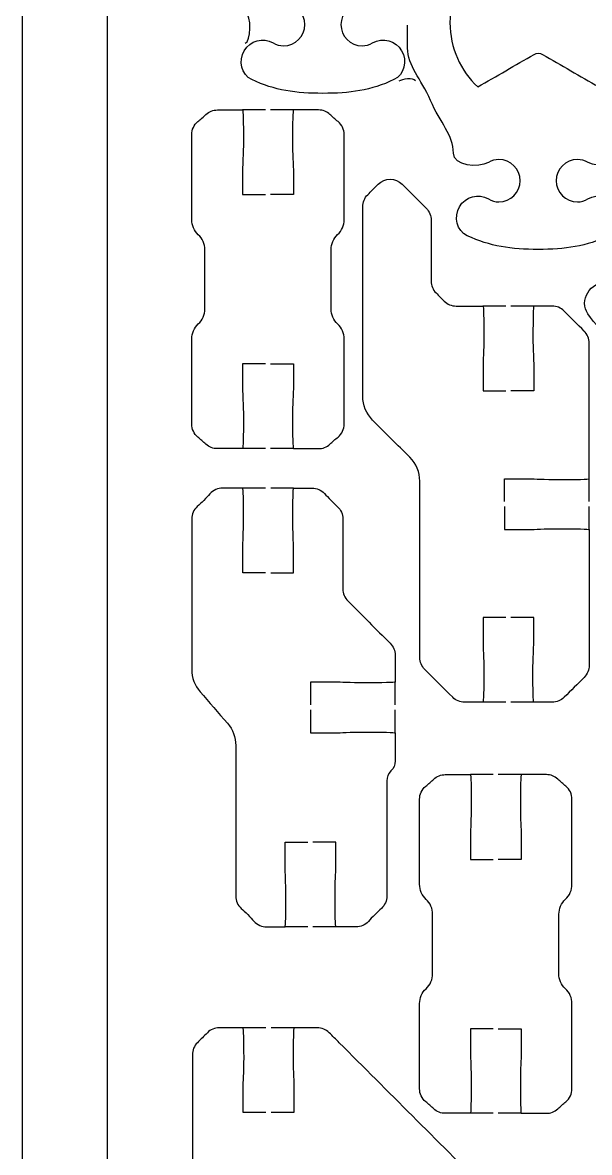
# Model space of a CAD drawing. Extents: x 0 to 410, y 0 to 455.
# Drawn here: x 0 to 33.5, y 327.2 to 393.9 of the extents above; entities that cross this region are included whole.
import ezdxf

# ---------------------------------------------------------------- set-up
doc = ezdxf.new("R2010")
doc.units = 0
doc.header["$MEASUREMENT"] = 0
doc.layers.add('DEFAULT', color=18, linetype='CONTINUOUS')

msp = doc.modelspace()

# ---------------------------------------------------------------- linework, layer by layer
at = {"layer": 'DEFAULT', "color": 18}
msp.add_lwpolyline([(410.025, 0.025), (0.025, 0.025), (0.025, 455.025), (410.025, 455.025)], close=True, dxfattribs=at)
at = {"layer": 'DEFAULT', "color": 1}
for points in [[(5.05, 242.15), (5.05, 437.847)], [(14.367, 388.747), (13.019, 388.747)], [(16.018, 388.747), (14.667, 388.747)], [(28.57, 377.166), (27.222, 377.166), (27.219, 377.166)], [(30.221, 377.166), (28.87, 377.166)], [(14.367, 368.745), (13.019, 368.745)], [(16.018, 368.745), (14.667, 368.745)], [(14.381, 366.416), (13.033, 366.416)], [(16.032, 366.416), (14.681, 366.416)], [(33.491, 365.619), (33.491, 366.967)], [(33.491, 363.968), (33.491, 365.319)], [(22.029, 353.611), (22.029, 354.958)], [(28.57, 353.766), (27.219, 353.766)], [(30.221, 353.766), (28.87, 353.766)], [(22.029, 351.96), (22.029, 353.311)], [(27.825, 349.49), (26.474, 349.49)], [(29.476, 349.49), (28.125, 349.49)], [(16.879, 340.498), (15.531, 340.498)], [(18.53, 340.498), (17.178, 340.498)], [(14.402, 334.539), (13.051, 334.539)], [(16.053, 334.539), (14.702, 334.539)], [(27.825, 329.488), (26.474, 329.488)], [(29.476, 329.488), (28.125, 329.488)]]:
    msp.add_lwpolyline(points, dxfattribs=at)
for points, knots in [([(25.476, 402.968), (25.476, 402.518), (25.476, 402.069), (25.476, 401.62), (25.476, 400.555), (24.693, 399.828), (24.121, 398.519), (23.553, 397.207), (22.77, 396.48), (22.77, 395.411), (22.77, 394.646), (21.302, 394.519), (20.706, 394.864), (20.523, 394.974), (20.308, 395.034), (20.082, 395.034), (19.39, 395.034), (18.829, 394.473), (18.829, 393.785), (18.829, 393.093), (19.39, 392.533), (20.082, 392.533), (20.308, 392.533), (20.519, 392.592), (20.703, 392.705), (21.299, 393.051), (22.068, 392.843), (22.414, 392.247), (22.756, 391.651), (22.583, 390.829), (21.959, 390.536), (20.611, 389.901), (19.345, 389.728), (17.764, 389.728), (16.184, 389.728), (14.917, 389.901), (13.57, 390.536), (12.945, 390.829), (12.772, 391.651), (13.114, 392.247), (13.46, 392.843), (14.229, 393.051), (14.825, 392.705), (15.009, 392.592), (15.221, 392.533), (15.446, 392.533), (16.138, 392.533), (16.699, 393.093), (16.699, 393.785), (16.699, 394.473), (16.138, 395.034), (15.446, 395.034), (15.221, 395.034), (15.005, 394.974), (14.822, 394.864), (14.226, 394.519), (12.758, 394.646), (12.758, 395.411), (12.758, 396.48), (11.975, 397.207), (11.407, 398.519), (10.836, 399.828), (10.052, 400.555), (10.052, 401.62), (10.052, 402.07), (10.052, 402.521), (10.052, 402.971)], [0, 0, 0, 0, 3.82, 3.82, 3.82, 4.82, 4.82, 4.82, 5.82, 5.82, 5.82, 6.82, 6.82, 6.82, 7.82, 7.82, 7.82, 8.82, 8.82, 8.82, 9.82, 9.82, 9.82, 10.82, 10.82, 10.82, 11.82, 11.82, 11.82, 12.82, 12.82, 12.82, 13.82, 13.82, 13.82, 14.82, 14.82, 14.82, 15.82, 15.82, 15.82, 16.82, 16.82, 16.82, 17.82, 17.82, 17.82, 18.82, 18.82, 18.82, 19.82, 19.82, 19.82, 20.82, 20.82, 20.82, 21.82, 21.82, 21.82, 22.82, 22.82, 22.82, 23.82, 23.82, 23.82, 27.65, 27.65, 27.65, 27.65]), ([(35.706, 393.905), (35.706, 392.406), (35.074, 391.058), (34.062, 390.105), (32.954, 390.746), (31.846, 391.387), (30.739, 392.028), (30.583, 392.12), (30.393, 392.12), (30.238, 392.028), (29.129, 391.387), (28.02, 390.746), (26.911, 390.105), (25.898, 391.058), (25.267, 392.402), (25.267, 393.905), (25.267, 395.401), (25.898, 396.752), (26.907, 397.701), (28.017, 397.06), (29.128, 396.419), (30.238, 395.778), (30.393, 395.693), (30.583, 395.693), (30.739, 395.782), (31.849, 396.421), (32.959, 397.061), (34.069, 397.701), (35.074, 396.752), (35.706, 395.401), (35.706, 393.905)], [1, 1, 1, 1, 2, 2, 2, 12.882964, 12.882964, 12.882964, 13.882964, 13.882964, 13.882964, 24.774584, 24.774584, 24.774584, 25.774584, 25.774584, 25.774584, 26.774584, 26.774584, 26.774584, 37.674864, 37.674864, 37.674864, 38.674864, 38.674864, 38.674864, 49.570148, 49.570148, 49.570148, 50.570148, 50.570148, 50.570148, 50.570148]), ([(38.193, 393.753), (38.193, 393.304), (38.193, 392.855), (38.193, 392.406), (38.193, 391.34), (37.41, 390.613), (36.839, 389.305), (36.271, 387.992), (35.488, 387.266), (35.488, 386.197), (35.488, 385.431), (34.02, 385.304), (33.424, 385.65), (33.24, 385.759), (33.025, 385.819), (32.799, 385.819), (32.108, 385.819), (31.547, 385.258), (31.547, 384.57), (31.547, 383.879), (32.108, 383.318), (32.799, 383.318), (33.025, 383.318), (33.237, 383.378), (33.42, 383.491), (34.017, 383.837), (34.786, 383.628), (35.131, 383.032), (35.474, 382.436), (35.301, 381.614), (34.676, 381.321), (33.329, 380.686), (32.062, 380.513), (30.482, 380.513), (28.901, 380.513), (27.635, 380.686), (26.287, 381.321), (25.663, 381.614), (25.49, 382.436), (25.832, 383.032), (26.178, 383.628), (26.947, 383.837), (27.543, 383.491), (27.727, 383.378), (27.938, 383.318), (28.164, 383.318), (28.855, 383.318), (29.416, 383.879), (29.416, 384.57), (29.416, 385.258), (28.855, 385.819), (28.164, 385.819), (27.938, 385.819), (27.723, 385.759), (27.54, 385.65), (26.943, 385.304), (25.476, 385.431), (25.476, 386.197), (25.476, 387.266), (24.693, 387.992), (24.125, 389.305), (23.553, 390.613), (22.77, 391.34), (22.77, 392.406), (22.77, 392.857), (22.77, 393.309), (22.77, 393.76)], [0, 0, 0, 0, 3.82, 3.82, 3.82, 4.82, 4.82, 4.82, 5.82, 5.82, 5.82, 6.82, 6.82, 6.82, 7.82, 7.82, 7.82, 8.82, 8.82, 8.82, 9.82, 9.82, 9.82, 10.82, 10.82, 10.82, 11.82, 11.82, 11.82, 12.82, 12.82, 12.82, 13.82, 13.82, 13.82, 14.82, 14.82, 14.82, 15.82, 15.82, 15.82, 16.82, 16.82, 16.82, 17.82, 17.82, 17.82, 18.82, 18.82, 18.82, 19.82, 19.82, 19.82, 20.82, 20.82, 20.82, 21.82, 21.82, 21.82, 22.82, 22.82, 22.82, 23.82, 23.82, 23.82, 27.66, 27.66, 27.66, 27.66]), ([(14.367, 373.744), (13.918, 373.744), (13.468, 373.744), (13.019, 373.744), (13.019, 373.244), (13.019, 372.744), (13.019, 372.244), (13.019, 371.958), (13.069, 371.461), (13.069, 370.494), (13.069, 369.528), (13.044, 368.745), (13.019, 368.745), (12.523, 368.745), (12.027, 368.745), (11.531, 368.745), (11.284, 368.745), (11.037, 368.833), (10.857, 369.006), (10.701, 369.154), (10.543, 369.291), (10.38, 369.426), (10.148, 369.613), (10.017, 369.898), (10.017, 370.195), (10.017, 371.869), (10.017, 373.544), (10.017, 375.218), (10.017, 375.557), (10.158, 375.878), (10.405, 376.107), (10.649, 376.336), (10.79, 376.657), (10.79, 376.993), (10.79, 378.16), (10.79, 379.328), (10.79, 380.496), (10.79, 380.831), (10.652, 381.152), (10.405, 381.381), (10.162, 381.61), (10.017, 381.935), (10.017, 382.27), (10.017, 383.945), (10.017, 385.619), (10.017, 387.294), (10.017, 387.59), (10.148, 387.872), (10.377, 388.059), (10.543, 388.193), (10.705, 388.334), (10.857, 388.483), (11.037, 388.655), (11.284, 388.747), (11.534, 388.747), (12.029, 388.747), (12.524, 388.747), (13.019, 388.747), (13.047, 388.747), (13.069, 387.964), (13.069, 386.997), (13.069, 386.031), (13.019, 385.53), (13.019, 385.244), (13.019, 384.744), (13.019, 384.245), (13.019, 383.745), (13.468, 383.745), (13.918, 383.745), (14.367, 383.745)], [0, 0, 0, 0, 3.82, 3.82, 3.82, 8.07, 8.07, 8.07, 9.07, 9.07, 9.07, 10.07, 10.07, 10.07, 14.29, 14.29, 14.29, 15.29, 15.29, 15.29, 16.29, 16.29, 16.29, 17.29, 17.29, 17.29, 31.53, 31.53, 31.53, 32.53, 32.53, 32.53, 33.53, 33.53, 33.53, 43.46, 43.46, 43.46, 44.46, 44.46, 44.46, 45.46, 45.46, 45.46, 59.7, 59.7, 59.7, 60.7, 60.7, 60.7, 61.7, 61.7, 61.7, 62.7, 62.7, 62.7, 66.91, 66.91, 66.91, 67.91, 67.91, 67.91, 68.91, 68.91, 68.91, 73.16, 73.16, 73.16, 76.98, 76.98, 76.98, 76.98]), ([(14.667, 373.744), (15.117, 373.744), (15.567, 373.744), (16.018, 373.744), (16.018, 373.244), (16.018, 372.744), (16.018, 372.244), (16.018, 371.958), (15.968, 371.461), (15.968, 370.494), (15.968, 369.528), (15.99, 368.745), (16.018, 368.745), (16.513, 368.745), (17.008, 368.745), (17.503, 368.745), (17.754, 368.745), (18, 368.833), (18.18, 369.006), (18.336, 369.154), (18.494, 369.295), (18.66, 369.429), (18.889, 369.616), (19.02, 369.902), (19.02, 370.198), (19.02, 371.871), (19.02, 373.545), (19.02, 375.218), (19.02, 375.557), (18.879, 375.878), (18.635, 376.107), (18.389, 376.336), (18.244, 376.661), (18.244, 376.996), (18.245, 378.163), (18.246, 379.329), (18.247, 380.496), (18.247, 380.834), (18.389, 381.155), (18.635, 381.385), (18.879, 381.614), (19.02, 381.935), (19.02, 382.27), (19.02, 383.946), (19.02, 385.622), (19.02, 387.297), (19.02, 387.594), (18.889, 387.876), (18.657, 388.063), (18.494, 388.197), (18.336, 388.338), (18.18, 388.486), (18, 388.659), (17.757, 388.747), (17.507, 388.747), (17.01, 388.747), (16.514, 388.747), (16.018, 388.747), (15.993, 388.747), (15.968, 387.964), (15.968, 386.997), (15.968, 386.031), (16.018, 385.53), (16.018, 385.244), (16.018, 384.744), (16.018, 384.245), (16.018, 383.745), (15.567, 383.745), (15.117, 383.745), (14.667, 383.745)], [0, 0, 0, 0, 3.83, 3.83, 3.83, 8.08, 8.08, 8.08, 9.08, 9.08, 9.08, 10.08, 10.08, 10.08, 14.29, 14.29, 14.29, 15.29, 15.29, 15.29, 16.29, 16.29, 16.29, 17.29, 17.29, 17.29, 31.52, 31.52, 31.52, 32.52, 32.52, 32.52, 33.52, 33.52, 33.52, 43.440005, 43.440005, 43.440005, 44.440005, 44.440005, 44.440005, 45.440005, 45.440005, 45.440005, 59.690005, 59.690005, 59.690005, 60.690005, 60.690005, 60.690005, 61.690005, 61.690005, 61.690005, 62.690005, 62.690005, 62.690005, 66.910005, 66.910005, 66.910005, 67.910005, 67.910005, 67.910005, 68.910005, 68.910005, 68.910005, 73.160005, 73.160005, 73.160005, 76.990005, 76.990005, 76.990005, 76.990005]), ([(28.57, 358.765), (28.12, 358.765), (27.671, 358.765), (27.222, 358.765), (27.222, 358.265), (27.222, 357.765), (27.222, 357.265), (27.222, 356.98), (27.271, 356.482), (27.271, 355.516), (27.271, 354.549), (27.247, 353.766), (27.222, 353.766), (26.86, 353.766), (26.498, 353.766), (26.136, 353.766), (25.871, 353.766), (25.617, 353.872), (25.43, 354.059), (24.881, 354.607), (24.332, 355.155), (23.782, 355.703), (23.596, 355.893), (23.49, 356.147), (23.49, 356.412), (23.49, 359.881), (23.49, 363.35), (23.49, 366.819), (23.49, 367.348), (23.278, 367.856), (22.904, 368.233), (22.17, 368.966), (21.437, 369.698), (20.703, 370.431), (20.329, 370.808), (20.117, 371.316), (20.117, 371.846), (20.117, 375.574), (20.117, 379.303), (20.117, 383.032), (20.117, 383.297), (20.223, 383.551), (20.41, 383.741), (20.617, 383.947), (20.824, 384.153), (21.031, 384.359), (21.422, 384.75), (22.054, 384.75), (22.445, 384.359), (22.919, 383.885), (23.393, 383.411), (23.867, 382.937), (24.054, 382.75), (24.16, 382.496), (24.16, 382.231), (24.16, 381.034), (24.16, 379.837), (24.16, 378.64), (24.16, 378.379), (24.262, 378.125), (24.449, 377.938), (24.608, 377.778), (24.767, 377.618), (24.925, 377.458), (25.112, 377.271), (25.366, 377.166), (25.635, 377.166), (26.164, 377.166), (26.693, 377.166), (27.222, 377.166), (27.25, 377.166), (27.271, 376.382), (27.271, 375.416), (27.271, 374.449), (27.222, 373.952), (27.222, 373.666), (27.222, 373.166), (27.222, 372.666), (27.222, 372.167), (27.671, 372.167), (28.12, 372.167), (28.57, 372.167)], [0, 0, 0, 0, 3.82, 3.82, 3.82, 8.07, 8.07, 8.07, 9.07, 9.07, 9.07, 10.07, 10.07, 10.07, 13.15, 13.15, 13.15, 14.15, 14.15, 14.15, 20.74731, 20.74731, 20.74731, 21.74731, 21.74731, 21.74731, 51.24731, 51.24731, 51.24731, 52.24731, 52.24731, 52.24731, 61.064934, 61.064934, 61.064934, 62.064934, 62.064934, 62.064934, 93.774934, 93.774934, 93.774934, 94.774934, 94.774934, 94.774934, 97.256889, 97.256889, 97.256889, 98.256889, 98.256889, 98.256889, 103.95617, 103.95617, 103.95617, 104.95617, 104.95617, 104.95617, 115.13617, 115.13617, 115.13617, 116.13617, 116.13617, 116.13617, 118.052442, 118.052442, 118.052442, 119.052442, 119.052442, 119.052442, 123.552442, 123.552442, 123.552442, 124.552442, 124.552442, 124.552442, 125.552442, 125.552442, 125.552442, 129.802442, 129.802442, 129.802442, 133.622442, 133.622442, 133.622442, 133.622442]), ([(50.904, 384.542), (50.904, 384.093), (50.904, 383.644), (50.904, 383.194), (50.904, 382.394), (50.368, 381.392), (49.863, 380.616), (48.826, 379.014), (47.186, 377.818), (45.316, 377.285), (44.939, 377.176), (44.625, 376.926), (44.424, 376.587), (44.265, 376.322), (44.007, 376.107), (43.662, 376.012), (43.111, 375.86), (42.547, 376.142), (42.247, 376.629), (42.145, 376.799), (41.993, 376.95), (41.809, 377.056), (41.129, 377.448), (40.236, 377.13), (39.986, 376.336), (39.876, 376.001), (39.929, 375.624), (40.116, 375.324), (40.377, 374.908), (40.783, 374.724), (41.178, 374.724), (41.869, 374.724), (42.43, 374.163), (42.43, 373.475), (42.43, 372.784), (41.869, 372.16), (41.181, 372.22), (39.696, 372.343), (38.26, 372.978), (36.892, 373.768), (35.526, 374.555), (34.26, 375.479), (33.41, 376.707), (32.888, 377.469), (33.53, 378.644), (34.588, 378.58), (35.011, 378.552), (35.378, 378.287), (35.601, 377.928), (35.706, 377.758), (35.855, 377.606), (36.038, 377.501), (36.754, 377.088), (37.717, 377.469), (37.897, 378.351), (37.968, 378.7), (37.876, 379.074), (37.654, 379.353), (37.396, 379.674), (37.026, 379.84), (36.666, 379.833), (35.974, 379.833), (35.414, 380.393), (35.414, 381.085), (35.414, 381.3), (35.47, 381.501), (35.565, 381.678), (35.756, 382.027), (35.488, 382.676), (35.488, 383.194), (35.488, 383.644), (35.488, 384.093), (35.488, 384.542)], [0, 0, 0, 0, 3.82, 3.82, 3.82, 4.82, 4.82, 4.82, 5.82, 5.82, 5.82, 6.82, 6.82, 6.82, 7.82, 7.82, 7.82, 8.82, 8.82, 8.82, 9.82, 9.82, 9.82, 10.82, 10.82, 10.82, 11.82, 11.82, 11.82, 12.82, 12.82, 12.82, 13.82, 13.82, 13.82, 14.82, 14.82, 14.82, 15.82, 15.82, 15.82, 16.82, 16.82, 16.82, 17.82, 17.82, 17.82, 18.82, 18.82, 18.82, 19.82, 19.82, 19.82, 20.82, 20.82, 20.82, 21.82, 21.82, 21.82, 22.82, 22.82, 22.82, 23.82, 23.82, 23.82, 24.82, 24.82, 24.82, 25.82, 25.82, 25.82, 29.64, 29.64, 29.64, 29.64]), ([(28.489, 365.619), (28.489, 366.068), (28.489, 366.518), (28.489, 366.967), (28.989, 366.967), (29.49, 366.967), (29.991, 366.967), (30.277, 366.967), (30.775, 366.917), (31.741, 366.917), (32.708, 366.917), (33.491, 366.938), (33.491, 366.967), (33.491, 369.638), (33.491, 372.31), (33.491, 374.982), (33.491, 375.246), (33.385, 375.5), (33.198, 375.691), (32.803, 376.085), (32.408, 376.479), (32.013, 376.873), (31.826, 377.063), (31.572, 377.166), (31.304, 377.166), (30.943, 377.166), (30.582, 377.166), (30.221, 377.166), (30.196, 377.166), (30.171, 376.382), (30.171, 375.416), (30.171, 374.449), (30.221, 373.952), (30.221, 373.666), (30.221, 373.166), (30.221, 372.666), (30.221, 372.167), (29.77, 372.167), (29.32, 372.167), (28.87, 372.167)], [0, 0, 0, 0, 3.82, 3.82, 3.82, 8.08, 8.08, 8.08, 9.08, 9.08, 9.08, 10.08, 10.08, 10.08, 32.8, 32.8, 32.8, 33.8, 33.8, 33.8, 38.544692, 38.544692, 38.544692, 39.544692, 39.544692, 39.544692, 42.614692, 42.614692, 42.614692, 43.614692, 43.614692, 43.614692, 44.614692, 44.614692, 44.614692, 48.864692, 48.864692, 48.864692, 52.694692, 52.694692, 52.694692, 52.694692]), ([(14.381, 361.418), (13.931, 361.418), (13.48, 361.418), (13.03, 361.418), (13.03, 361.917), (13.03, 362.417), (13.03, 362.917), (13.03, 363.203), (13.079, 363.7), (13.079, 364.667), (13.079, 365.633), (13.058, 366.416), (13.03, 366.416), (12.636, 366.416), (12.242, 366.416), (11.848, 366.416), (11.562, 366.416), (11.28, 366.293), (11.093, 366.074), (10.903, 365.852), (10.56, 365.524), (10.345, 365.326), (10.137, 365.139), (10.017, 364.871), (10.017, 364.593), (10.017, 361.629), (10.017, 358.666), (10.017, 355.703), (10.017, 355.219), (10.19, 354.754), (10.507, 354.39), (11.047, 353.768), (11.587, 353.146), (12.127, 352.524), (12.444, 352.161), (12.617, 351.695), (12.617, 351.212), (12.617, 348.248), (12.617, 345.285), (12.617, 342.322), (12.617, 342.043), (12.737, 341.778), (12.942, 341.588), (13.157, 341.39), (13.499, 341.059), (13.693, 340.836), (13.884, 340.621), (14.159, 340.498), (14.444, 340.498), (14.807, 340.498), (15.169, 340.498), (15.531, 340.498), (15.556, 340.498), (15.58, 341.281), (15.58, 342.248), (15.58, 343.214), (15.531, 343.712), (15.531, 343.997), (15.531, 344.497), (15.531, 344.997), (15.531, 345.497), (15.98, 345.497), (16.429, 345.497), (16.879, 345.497)], [0, 0, 0, 0, 3.83, 3.83, 3.83, 8.08, 8.08, 8.08, 9.08, 9.08, 9.08, 10.08, 10.08, 10.08, 13.43, 13.43, 13.43, 14.43, 14.43, 14.43, 15.43, 15.43, 15.43, 16.43, 16.43, 16.43, 41.63, 41.63, 41.63, 42.63, 42.63, 42.63, 49.633728, 49.633728, 49.633728, 50.633728, 50.633728, 50.633728, 75.833728, 75.833728, 75.833728, 76.833728, 76.833728, 76.833728, 77.833728, 77.833728, 77.833728, 78.833728, 78.833728, 78.833728, 81.913728, 81.913728, 81.913728, 82.913728, 82.913728, 82.913728, 83.913728, 83.913728, 83.913728, 88.163728, 88.163728, 88.163728, 91.983728, 91.983728, 91.983728, 91.983728]), ([(14.681, 361.418), (15.131, 361.418), (15.582, 361.418), (16.032, 361.418), (16.032, 361.917), (16.032, 362.417), (16.032, 362.917), (16.032, 363.203), (15.983, 363.7), (15.983, 364.667), (15.983, 365.633), (16.007, 366.416), (16.032, 366.416), (16.394, 366.416), (16.756, 366.416), (17.119, 366.416), (17.397, 366.416), (17.665, 366.3), (17.852, 366.092), (18.057, 365.873), (18.392, 365.531), (18.614, 365.33), (18.826, 365.143), (18.942, 364.871), (18.942, 364.589), (18.942, 363.211), (18.942, 361.833), (18.942, 360.454), (18.942, 360.19), (19.048, 359.936), (19.239, 359.749), (20.071, 358.916), (20.904, 358.084), (21.736, 357.251), (21.927, 357.061), (22.029, 356.807), (22.029, 356.542), (22.029, 356.014), (22.029, 355.486), (22.029, 354.958), (22.029, 354.93), (21.242, 354.909), (20.276, 354.909), (19.309, 354.909), (18.812, 354.958), (18.526, 354.958), (18.026, 354.958), (17.527, 354.958), (17.027, 354.958), (17.027, 354.509), (17.027, 354.06), (17.027, 353.611)], [0, 0, 0, 0, 3.83, 3.83, 3.83, 8.08, 8.08, 8.08, 9.08, 9.08, 9.08, 10.08, 10.08, 10.08, 13.16, 13.16, 13.16, 14.16, 14.16, 14.16, 15.16, 15.16, 15.16, 16.16, 16.16, 16.16, 27.88, 27.88, 27.88, 28.88, 28.88, 28.88, 38.892632, 38.892632, 38.892632, 39.892632, 39.892632, 39.892632, 44.382632, 44.382632, 44.382632, 45.382632, 45.382632, 45.382632, 46.382632, 46.382632, 46.382632, 50.632632, 50.632632, 50.632632, 54.452632, 54.452632, 54.452632, 54.452632]), ([(28.489, 365.319), (28.489, 364.869), (28.489, 364.419), (28.489, 363.968), (28.989, 363.968), (29.49, 363.968), (29.991, 363.968), (30.277, 363.968), (30.775, 364.018), (31.741, 364.018), (32.708, 364.018), (33.491, 363.993), (33.491, 363.968), (33.491, 361.294), (33.491, 358.62), (33.491, 355.946), (33.491, 355.681), (33.385, 355.427), (33.198, 355.237), (32.804, 354.844), (32.41, 354.451), (32.016, 354.059), (31.829, 353.872), (31.575, 353.766), (31.311, 353.766), (30.947, 353.766), (30.584, 353.766), (30.221, 353.766), (30.192, 353.766), (30.171, 354.549), (30.171, 355.516), (30.171, 356.482), (30.221, 356.98), (30.221, 357.265), (30.221, 357.765), (30.221, 358.265), (30.221, 358.765), (29.77, 358.765), (29.32, 358.765), (28.87, 358.765)], [0, 0, 0, 0, 3.83, 3.83, 3.83, 8.09, 8.09, 8.09, 9.09, 9.09, 9.09, 10.09, 10.09, 10.09, 32.83, 32.83, 32.83, 33.83, 33.83, 33.83, 38.56055, 38.56055, 38.56055, 39.56055, 39.56055, 39.56055, 42.65055, 42.65055, 42.65055, 43.65055, 43.65055, 43.65055, 44.65055, 44.65055, 44.65055, 48.90055, 48.90055, 48.90055, 52.73055, 52.73055, 52.73055, 52.73055]), ([(17.027, 353.311), (17.027, 352.86), (17.027, 352.41), (17.027, 351.96), (17.527, 351.96), (18.026, 351.96), (18.526, 351.96), (18.812, 351.96), (19.309, 352.009), (20.276, 352.009), (21.242, 352.009), (22.029, 351.984), (22.029, 351.96), (22.029, 351.406), (22.029, 350.852), (22.029, 350.298), (22.029, 350.079), (21.941, 349.868), (21.786, 349.709), (21.631, 349.554), (21.542, 349.342), (21.542, 349.123), (21.542, 346.857), (21.542, 344.591), (21.542, 342.325), (21.542, 342.046), (21.426, 341.782), (21.221, 341.591), (20.999, 341.387), (20.653, 341.041), (20.449, 340.819), (20.258, 340.614), (19.994, 340.498), (19.715, 340.498), (19.32, 340.498), (18.925, 340.498), (18.53, 340.498), (18.501, 340.498), (18.48, 341.281), (18.48, 342.248), (18.48, 343.214), (18.53, 343.712), (18.53, 343.997), (18.53, 344.497), (18.53, 344.997), (18.53, 345.497), (18.079, 345.497), (17.629, 345.497), (17.178, 345.497)], [0, 0, 0, 0, 3.83, 3.83, 3.83, 8.08, 8.08, 8.08, 9.08, 9.08, 9.08, 10.08, 10.08, 10.08, 14.79, 14.79, 14.79, 15.79, 15.79, 15.79, 16.79, 16.79, 16.79, 36.06, 36.06, 36.06, 37.06, 37.06, 37.06, 38.06, 38.06, 38.06, 39.06, 39.06, 39.06, 42.42, 42.42, 42.42, 43.42, 43.42, 43.42, 44.42, 44.42, 44.42, 48.67, 48.67, 48.67, 52.5, 52.5, 52.5, 52.5]), ([(27.825, 334.486), (27.376, 334.486), (26.927, 334.486), (26.478, 334.486), (26.478, 333.987), (26.478, 333.487), (26.478, 332.987), (26.478, 332.701), (26.527, 332.204), (26.527, 331.237), (26.527, 330.271), (26.502, 329.488), (26.478, 329.488), (25.981, 329.488), (25.485, 329.488), (24.989, 329.488), (24.739, 329.488), (24.495, 329.579), (24.315, 329.749), (24.16, 329.897), (24.001, 330.038), (23.835, 330.172), (23.606, 330.359), (23.476, 330.641), (23.476, 330.941), (23.476, 332.616), (23.476, 334.29), (23.476, 335.965), (23.476, 336.3), (23.613, 336.621), (23.86, 336.85), (24.107, 337.079), (24.248, 337.404), (24.248, 337.739), (24.248, 338.906), (24.248, 340.072), (24.248, 341.239), (24.248, 341.574), (24.107, 341.895), (23.864, 342.124), (23.617, 342.353), (23.476, 342.678), (23.476, 343.013), (23.476, 344.688), (23.476, 346.362), (23.476, 348.037), (23.476, 348.333), (23.606, 348.619), (23.835, 348.806), (24.001, 348.94), (24.16, 349.081), (24.315, 349.229), (24.495, 349.402), (24.742, 349.49), (24.993, 349.49), (25.488, 349.49), (25.983, 349.49), (26.478, 349.49), (26.506, 349.49), (26.527, 348.707), (26.527, 347.74), (26.527, 346.774), (26.478, 346.273), (26.478, 345.987), (26.478, 345.487), (26.478, 344.987), (26.478, 344.488), (26.927, 344.488), (27.376, 344.488), (27.825, 344.488)], [0, 0, 0, 0, 3.82, 3.82, 3.82, 8.07, 8.07, 8.07, 9.07, 9.07, 9.07, 10.07, 10.07, 10.07, 14.29, 14.29, 14.29, 15.29, 15.29, 15.29, 16.29, 16.29, 16.29, 17.29, 17.29, 17.29, 31.53, 31.53, 31.53, 32.53, 32.53, 32.53, 33.53, 33.53, 33.53, 43.45, 43.45, 43.45, 44.45, 44.45, 44.45, 45.45, 45.45, 45.45, 59.69, 59.69, 59.69, 60.69, 60.69, 60.69, 61.69, 61.69, 61.69, 62.69, 62.69, 62.69, 66.9, 66.9, 66.9, 67.9, 67.9, 67.9, 68.9, 68.9, 68.9, 73.15, 73.15, 73.15, 76.97, 76.97, 76.97, 76.97]), ([(28.125, 334.486), (28.576, 334.486), (29.026, 334.486), (29.476, 334.486), (29.476, 333.987), (29.476, 333.487), (29.476, 332.987), (29.476, 332.701), (29.427, 332.204), (29.427, 331.237), (29.427, 330.271), (29.448, 329.488), (29.476, 329.488), (29.971, 329.488), (30.466, 329.488), (30.962, 329.488), (31.212, 329.488), (31.455, 329.579), (31.635, 329.752), (31.791, 329.9), (31.953, 330.041), (32.115, 330.176), (32.348, 330.362), (32.478, 330.645), (32.478, 330.941), (32.478, 332.616), (32.478, 334.29), (32.478, 335.965), (32.478, 336.3), (32.337, 336.621), (32.09, 336.85), (31.843, 337.079), (31.702, 337.407), (31.702, 337.743), (31.704, 338.909), (31.705, 340.076), (31.706, 341.242), (31.706, 341.577), (31.847, 341.898), (32.09, 342.128), (32.337, 342.357), (32.478, 342.681), (32.478, 343.017), (32.478, 344.691), (32.478, 346.366), (32.478, 348.04), (32.478, 348.337), (32.348, 348.622), (32.115, 348.809), (31.953, 348.943), (31.791, 349.081), (31.639, 349.229), (31.459, 349.402), (31.212, 349.49), (30.965, 349.49), (30.469, 349.49), (29.973, 349.49), (29.476, 349.49), (29.452, 349.49), (29.427, 348.707), (29.427, 347.74), (29.427, 346.774), (29.476, 346.273), (29.476, 345.987), (29.476, 345.487), (29.476, 344.987), (29.476, 344.488), (29.026, 344.488), (28.576, 344.488), (28.125, 344.488)], [0, 0, 0, 0, 3.83, 3.83, 3.83, 8.08, 8.08, 8.08, 9.08, 9.08, 9.08, 10.08, 10.08, 10.08, 14.29, 14.29, 14.29, 15.29, 15.29, 15.29, 16.29, 16.29, 16.29, 17.29, 17.29, 17.29, 31.53, 31.53, 31.53, 32.53, 32.53, 32.53, 33.53, 33.53, 33.53, 43.450005, 43.450005, 43.450005, 44.450005, 44.450005, 44.450005, 45.450005, 45.450005, 45.450005, 59.690005, 59.690005, 59.690005, 60.690005, 60.690005, 60.690005, 61.690005, 61.690005, 61.690005, 62.690005, 62.690005, 62.690005, 66.910005, 66.910005, 66.910005, 67.910005, 67.910005, 67.910005, 68.910005, 68.910005, 68.910005, 73.160005, 73.160005, 73.160005, 76.990005, 76.990005, 76.990005, 76.990005]), ([(14.402, 329.541), (13.953, 329.541), (13.504, 329.541), (13.055, 329.541), (13.055, 330.04), (13.055, 330.54), (13.055, 331.04), (13.055, 331.326), (13.104, 331.823), (13.104, 332.79), (13.104, 333.756), (13.079, 334.539), (13.055, 334.539), (12.584, 334.539), (12.114, 334.539), (11.643, 334.539), (11.379, 334.539), (11.125, 334.434), (10.938, 334.247), (10.741, 334.05), (10.545, 333.854), (10.349, 333.657), (10.158, 333.47), (10.052, 333.216), (10.052, 332.948), (10.052, 330.82), (10.052, 328.691), (10.052, 326.563), (10.052, 325.459), (10.948, 324.563), (12.053, 324.563), (14.32, 324.563), (16.587, 324.563), (18.854, 324.563), (18.854, 324.043), (18.854, 323.523), (18.854, 323.004)], [0, 0, 0, 0, 3.82, 3.82, 3.82, 8.07, 8.07, 8.07, 9.07, 9.07, 9.07, 10.07, 10.07, 10.07, 14.07, 14.07, 14.07, 15.07, 15.07, 15.07, 17.431737, 17.431737, 17.431737, 18.431737, 18.431737, 18.431737, 36.531737, 36.531737, 36.531737, 37.531737, 37.531737, 37.531737, 56.811737, 56.811737, 56.811737, 61.231737, 61.231737, 61.231737, 61.231737]), ([(14.303, 316.138), (14.754, 316.138), (15.204, 316.138), (15.654, 316.138), (15.654, 315.639), (15.654, 315.139), (15.654, 314.639), (15.654, 314.353), (15.605, 313.856), (15.605, 312.889), (15.605, 311.923), (15.626, 311.14), (15.654, 311.14), (16.721, 311.14), (17.788, 311.14), (18.854, 311.14), (18.854, 310.683), (18.854, 310.227), (18.854, 309.771), (18.854, 309.263), (19.232, 308.836), (19.736, 308.776), (20.438, 308.693), (21.14, 308.609), (21.842, 308.526), (22.304, 308.469), (22.745, 308.741), (22.901, 309.178), (24.548, 313.76), (26.195, 318.341), (27.843, 322.922), (28.104, 323.649), (27.924, 324.464), (27.374, 325.014), (24.493, 327.895), (21.612, 330.776), (18.731, 333.657), (18.532, 333.855), (18.333, 334.053), (18.135, 334.25), (17.948, 334.434), (17.697, 334.539), (17.432, 334.539), (16.973, 334.539), (16.513, 334.539), (16.053, 334.539), (16.025, 334.539), (16.004, 333.756), (16.004, 332.79), (16.004, 331.823), (16.053, 331.326), (16.053, 331.04), (16.053, 330.54), (16.053, 330.04), (16.053, 329.541), (15.603, 329.541), (15.152, 329.541), (14.702, 329.541)], [0, 0, 0, 0, 3.83, 3.83, 3.83, 8.08, 8.08, 8.08, 9.08, 9.08, 9.08, 10.08, 10.08, 10.08, 19.15, 19.15, 19.15, 23.03, 23.03, 23.03, 24.03, 24.03, 24.03, 30.042071, 30.042071, 30.042071, 31.042071, 31.042071, 31.042071, 72.444507, 72.444507, 72.444507, 73.444507, 73.444507, 73.444507, 108.092739, 108.092739, 108.092739, 110.4757, 110.4757, 110.4757, 111.4757, 111.4757, 111.4757, 115.3857, 115.3857, 115.3857, 116.3857, 116.3857, 116.3857, 117.3857, 117.3857, 117.3857, 121.6357, 121.6357, 121.6357, 125.4657, 125.4657, 125.4657, 125.4657])]:
    msp.add_open_spline(points, degree=3, knots=knots, dxfattribs=at)
for points in [[(13.177, 392.685), (13.514, 392.756), (13.571, 394.344), (13.177, 394.54)], [(22.269, 390.46), (22.47, 390.603), (23.074, 390.685), (23.237, 390.492)]]:
    msp.add_open_spline(points, degree=3, dxfattribs=at)

doc.saveas('drawing.dxf')
